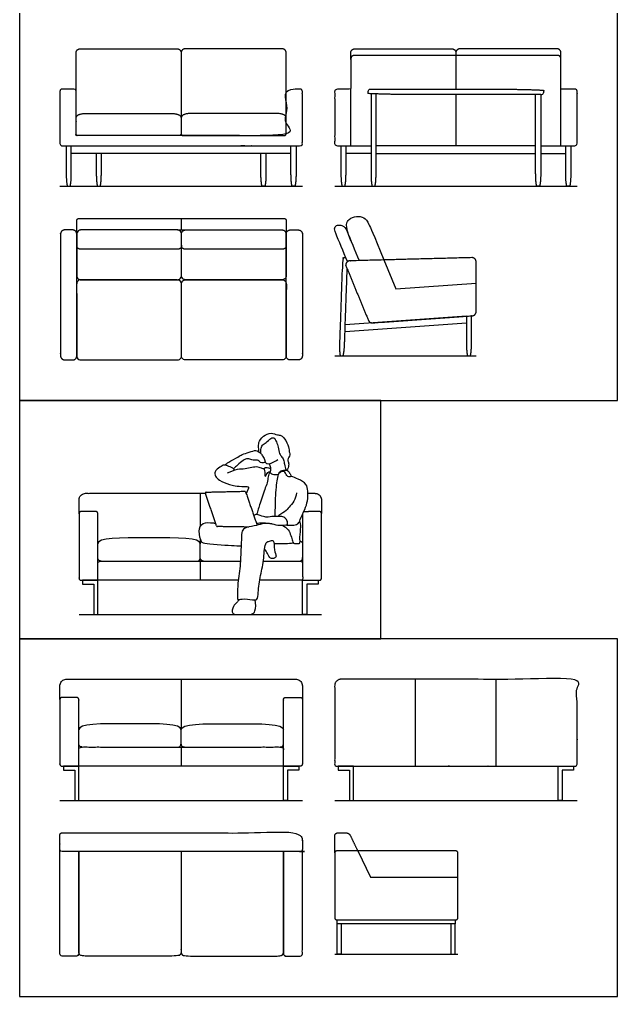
# Model space of a CAD drawing. Header units: metres. Extents: x 0 to 74.2, y -1.2 to 25.5.
# Drawn here: x 8.05 to 11.81, y 0 to 6.14 of the extents above; entities that cross this region are included whole.
import ezdxf

# ---------------------------------------------------------------- set-up
doc = ezdxf.new("R2010")
doc.units = ezdxf.units.M
doc.header["$MEASUREMENT"] = 0
for name, color, linetype, true_color in [('AG-DETAIL', 7, 'Continuous', 0x66ffff), ('AG-DETAIL-DIAGRAM', 7, 'Continuous', 0xccff66), ('AG-DIAGRAM', 7, 'Continuous', 0xfecc66), ('AG-FURNITURE', 7, 'Continuous', 0x66ccff), ('AG-PEOPLE', 7, 'Continuous', 0xfc6666), ('X-VPRT', 6, 'Continuous', 0xff00ff)]:
    doc.layers.add(name, color=color, linetype=linetype, true_color=true_color)

msp = doc.modelspace()

# ---------------------------------------------------------------- linework, layer by layer
at = {"layer": 'AG-DETAIL'}
for p, q in [((10.2576, 5.2992), (10.1003, 5.2992)), ((11.3244, 5.2992), (11.4816, 5.2992))]:
    msp.add_line(p, q, dxfattribs=at)
for points in [[(10.791, 5.9151), (10.791, 5.7025)], [(10.791, 5.6687), (10.791, 5.3469)], [(9.0659, 4.8176), (9.0659, 4.8897)], [(9.1839, 3.1623), (9.1839, 2.9528)], [(9.1839, 2.8792), (9.1839, 2.8454)], [(9.1839, 2.7363), (9.1839, 2.6159)], [(9.0638, 1.9939), (9.0638, 1.677)], [(10.537, 1.4475), (10.537, 1.9939)], [(11.045, 1.4475), (11.045, 1.9939)], [(9.0638, 1.5679), (9.0638, 1.4475)]]:
    msp.add_lwpolyline(points, dxfattribs=at)
for points in [[(10.1306, 5.3469), (10.1306, 5.5183), (10.1306, 5.7025)], [(11.4514, 5.3469), (11.4514, 5.5183), (11.4514, 5.7025)]]:
    msp.add_open_spline(points, degree=2, dxfattribs=at)
for points, knots in [([(10.0685, 5.3469), (10.0685, 5.2593), (10.0685, 5.1717), (10.0685, 5.121), (10.0752, 5.0929), (10.0844, 5.0929), (10.0936, 5.0929), (10.1003, 5.121), (10.1003, 5.1717), (10.1003, 5.2593), (10.1003, 5.3469)], [0, 0, 0, 0.574644, 0.574644, 0.86492, 0.86492, 0.925265, 0.925265, 1.215541, 1.215541, 1.790185, 1.790185, 1.790185]), ([(11.5134, 5.3469), (11.5134, 5.2593), (11.5134, 5.1717), (11.5134, 5.121), (11.5067, 5.0929), (11.4975, 5.0929), (11.4883, 5.0929), (11.4816, 5.121), (11.4816, 5.1717), (11.4816, 5.2593), (11.4816, 5.3469)], [0, 0, 0, 0.574644, 0.574644, 0.86492, 0.86492, 0.925265, 0.925265, 1.215541, 1.215541, 1.790185, 1.790185, 1.790185]), ([(8.5304, 5.2992), (8.5304, 5.2079), (8.5304, 5.1717), (8.5304, 5.121), (8.537, 5.0929), (8.5462, 5.0929), (8.5554, 5.0929), (8.5621, 5.121), (8.5621, 5.1717), (8.5621, 5.2079), (8.5621, 5.2992)], [0.336931, 0.336931, 0.336931, 0.574644, 0.574644, 0.86492, 0.86492, 0.925265, 0.925265, 1.215541, 1.215541, 1.453255, 1.453255, 1.453255]), ([(9.5972, 5.2992), (9.5972, 5.2079), (9.5972, 5.1717), (9.5972, 5.121), (9.5905, 5.0929), (9.5813, 5.0929), (9.5721, 5.0929), (9.5654, 5.121), (9.5654, 5.1717), (9.5654, 5.2079), (9.5654, 5.2992)], [0.336931, 0.336931, 0.336931, 0.574644, 0.574644, 0.86492, 0.86492, 0.925265, 0.925265, 1.215541, 1.215541, 1.453255, 1.453255, 1.453255])]:
    msp.add_open_spline(points, degree=2, knots=knots, dxfattribs=at)
at = {"layer": 'AG-DETAIL-DIAGRAM'}
for points in [[(10.3387, 4.6291), (10.4141, 4.4474), (10.918, 4.4833)], [(10.1741, 0.9144), (10.2536, 0.7493), (10.8037, 0.7493)]]:
    msp.add_lwpolyline(points, dxfattribs=at)
at = {"layer": 'AG-DIAGRAM'}
for points in [[(8.3018, 5.0929), (9.8258, 5.0929)], [(10.029, 5.0929), (11.553, 5.0929)], [(10.029, 4.0261), (10.918, 4.0261)], [(8.4219, 2.4003), (9.9459, 2.4003)], [(8.3018, 1.2319), (9.8258, 1.2319)], [(10.029, 1.2319), (11.553, 1.2319)], [(10.029, 0.2667), (10.8037, 0.2667)]]:
    msp.add_lwpolyline(points, dxfattribs=at)
at = {"layer": 'AG-FURNITURE'}
for p, q in [((10.8574, 4.2757), (10.0956, 4.2216)), ((10.8574, 4.2324), (10.0941, 4.1781)), ((9.4226, 2.6159), (8.5401, 2.6159)), ((9.8277, 2.6159), (9.5584, 2.6159)), ((9.7076, 1.4475), (8.4199, 1.4475))]:
    msp.add_line(p, q, dxfattribs=at)
for points in [[(9.7544, 5.2992), (8.7209, 5.2992), (8.3731, 5.2992)], [(10.2893, 5.2992), (10.81, 5.2992), (11.2926, 5.2992)], [(9.0405, 4.8176), (9.0913, 4.8176)], [(10.0694, 0.4569), (10.0694, 0.2667), (10.044, 0.2667), (10.044, 0.4569)], [(10.7603, 0.4569), (10.7603, 0.2667), (10.7857, 0.2667), (10.7857, 0.4569)]]:
    msp.add_lwpolyline(points, dxfattribs=at)
for points in [[(8.5401, 2.4003), (8.5401, 2.6159), (8.4433, 2.6159), (8.4433, 2.5905), (8.5147, 2.5905), (8.5147, 2.4003)], [(9.8277, 2.4003), (9.8277, 2.6159), (9.9245, 2.6159), (9.9245, 2.5905), (9.8531, 2.5905), (9.8531, 2.4003)], [(8.4199, 1.2319), (8.4199, 1.4475), (8.3232, 1.4475), (8.3232, 1.4221), (8.3945, 1.4221), (8.3945, 1.2319)], [(9.7076, 1.2319), (9.7076, 1.4475), (9.8043, 1.4475), (9.8043, 1.4221), (9.733, 1.4221), (9.733, 1.2319)], [(10.1471, 1.2319), (10.1471, 1.4475), (10.0504, 1.4475), (10.0504, 1.4221), (10.1217, 1.4221), (10.1217, 1.2319)], [(11.4348, 1.2319), (11.4348, 1.4475), (11.5315, 1.4475), (11.5315, 1.4221), (11.4602, 1.4221), (11.4602, 1.2319)], [(10.044, 0.4823), (10.7857, 0.4823), (10.7857, 0.4569), (10.044, 0.4569)]]:
    msp.add_lwpolyline(points, close=True, dxfattribs=at)
for points, weights, knots in [([(8.4034, 5.5183), (8.4034, 5.7247), (8.4034, 5.9311), (8.4034, 5.9565), (8.4288, 5.9565), (8.5748, 5.9565), (8.7209, 5.9565), (8.8669, 5.9565), (9.0384, 5.9565), (9.0638, 5.9565), (9.0638, 5.9311), (9.0638, 5.7247), (9.0638, 5.5183)], [1, 1, 1, 0.707106781187, 1, 1, 1, 1, 1, 0.707106781187, 1, 1, 1], [-14.827065, -14.827065, -14.827065, -13.472898, -13.472898, -13.341998, -13.341998, -12.383665, -12.383665, -11.425332, -11.425332, -11.294432, -11.294432, -9.940265, -9.940265, -9.940265]), ([(9.7242, 5.5183), (9.7242, 5.7247), (9.7242, 5.9311), (9.7242, 5.9565), (9.6988, 5.9565), (9.5527, 5.9565), (9.4067, 5.9565), (9.2606, 5.9565), (9.0892, 5.9565), (9.0638, 5.9565), (9.0638, 5.9311), (9.0638, 5.7247), (9.0638, 5.5183)], [1, 1, 1, 0.707106781187, 1, 1, 1, 1, 1, 0.707106781187, 1, 1, 1], [-14.827065, -14.827065, -14.827065, -13.472898, -13.472898, -13.341998, -13.341998, -12.383665, -12.383665, -11.425332, -11.425332, -11.294432, -11.294432, -9.940265, -9.940265, -9.940265]), ([(10.1306, 5.8897), (10.1306, 5.9094), (10.1306, 5.9311), (10.1306, 5.9565), (10.156, 5.9565), (10.302, 5.9565), (10.4481, 5.9565), (10.5941, 5.9565), (10.7656, 5.9565), (10.791, 5.9565), (10.791, 5.9311), (10.791, 5.9229), (10.791, 5.9151)], [1, 1, 1, 0.707106781187, 1, 1, 1, 1, 1, 0.707106781187, 1, 1, 1], [-2.375885, -2.375885, -2.375885, -2.234022, -2.234022, -2.103122, -2.103122, -1.144789, -1.144789, -0.186455, -0.186455, -0.055556, -0.055556, -0.00233, -0.00233, -0.00233]), ([(11.4514, 5.8897), (11.4514, 5.9094), (11.4514, 5.9311), (11.4514, 5.9565), (11.426, 5.9565), (11.2799, 5.9565), (11.1339, 5.9565), (10.9878, 5.9565), (10.8164, 5.9565), (10.791, 5.9565), (10.791, 5.9311), (10.791, 5.9229), (10.791, 5.9151)], [1, 1, 1, 0.707106781187, 1, 1, 1, 1, 1, 0.707106781187, 1, 1, 1], [-2.375885, -2.375885, -2.375885, -2.234022, -2.234022, -2.103122, -2.103122, -1.144789, -1.144789, -0.186455, -0.186455, -0.055556, -0.055556, -0.00233, -0.00233, -0.00233]), ([(11.4514, 5.7025), (11.4514, 5.8015), (11.4514, 5.8897), (11.4514, 5.9151), (11.426, 5.9151), (11.2799, 5.9151), (11.1339, 5.9151), (10.9878, 5.9151), (10.791, 5.9151), (10.5941, 5.9151), (10.4481, 5.9151), (10.302, 5.9151), (10.156, 5.9151), (10.1306, 5.9151), (10.1306, 5.8897), (10.1306, 5.7467), (10.1306, 5.7025), (10.0783, 5.7025), (10.0417, 5.7025), (10.029, 5.7025), (10.029, 5.6898), (10.029, 5.5247), (10.029, 5.3596), (10.029, 5.3469), (10.0417, 5.3469), (10.0809, 5.3469), (10.2576, 5.3469)], [1, 1, 1, 1, 1, 1, 1, 1, 1, 1, 1, 1, 1, 1, 1, 1, 1, 1, 1, 0.707106781186, 1, 1, 1, 0.707106781187, 1, 1, 1], [4.769757, 4.769757, 4.769757, 5.40361, 5.40361, 5.570277, 5.570277, 6.52861, 6.52861, 7.65361, 7.65361, 8.77861, 8.77861, 9.736943, 9.736943, 9.90361, 9.90361, 10.931407, 10.931407, 11.171924, 11.171924, 11.237374, 11.237374, 12.465797, 12.465797, 12.531246, 12.531246, 12.76446, 12.76446, 12.76446]), ([(8.7209, 5.4104), (8.8796, 5.4104), (9.7242, 5.4104), (9.7242, 5.5501), (9.7242, 5.6898), (9.7242, 5.7025), (9.7369, 5.7025), (9.775, 5.7025), (9.8131, 5.7025), (9.8258, 5.7025), (9.8258, 5.6898), (9.8258, 5.5247), (9.8258, 5.3596), (9.8258, 5.3469), (9.8131, 5.3469), (8.9241, 5.3469), (8.7209, 5.3469), (8.5177, 5.3469), (8.3145, 5.3469), (8.3018, 5.3469), (8.3018, 5.3596), (8.3018, 5.5247), (8.3018, 5.6898), (8.3018, 5.7025), (8.3145, 5.7025), (8.3526, 5.7025), (8.3907, 5.7025), (8.4034, 5.7025), (8.4034, 5.6898), (8.4034, 5.5501), (8.4034, 5.4104), (8.5621, 5.4104), (8.7209, 5.4104)], [1, 1, 1, 1, 1, 0.707106781186, 1, 1, 1, 0.707106781186, 1, 1, 1, 0.707106781187, 1, 1, 1, 1, 1, 0.707106781187, 1, 1, 1, 0.707106781186, 1, 1, 1, 0.707106781186, 1, 1, 1, 1, 1], [7.325344, 7.325344, 7.325344, 8.367011, 8.367011, 9.406445, 9.406445, 9.471895, 9.471895, 9.721895, 9.721895, 9.787345, 9.787345, 11.015767, 11.015767, 11.081217, 11.081217, 12.28906, 12.28906, 13.496904, 13.496904, 13.562353, 13.562353, 14.790776, 14.790776, 14.856226, 14.856226, 15.106226, 15.106226, 15.171676, 15.171676, 16.21111, 16.21111, 17.252777, 17.252777, 17.252777]), ([(11.3244, 5.3469), (11.501, 5.3469), (11.5403, 5.3469), (11.553, 5.3469), (11.553, 5.3596), (11.553, 5.5247), (11.553, 5.6898), (11.553, 5.7025), (11.5403, 5.7025), (11.5138, 5.7025), (11.4514, 5.7025)], [1, 1, 1, 0.707106781187, 1, 1, 1, 0.707106781186, 1, 1, 1], [3.003844, 3.003844, 3.003844, 3.237058, 3.237058, 3.302508, 3.302508, 4.530931, 4.530931, 4.596381, 4.596381, 4.769757, 4.769757, 4.769757]), ([(8.4161, 5.4104), (8.5685, 5.4104), (8.7209, 5.4104), (8.8733, 5.4104), (9.0511, 5.4104), (9.0638, 5.4104), (9.0638, 5.4231), (9.0638, 5.4707), (9.0638, 5.5183), (9.0638, 5.5501), (8.9977, 5.5501), (8.8466, 5.5501), (8.7209, 5.5501), (8.5951, 5.5501), (8.4694, 5.5501), (8.4034, 5.5501), (8.4034, 5.5183), (8.4034, 5.4707), (8.4034, 5.4231), (8.4034, 5.4104), (8.4161, 5.4104)], [1, 1, 1, 1, 1, 0.707106781185, 1, 1, 1, 1, 1, 1, 1, 1, 1, 1, 1, 1, 1, 0.707106781188, 1], [-3.277778, -3.277778, -3.277778, -2.277778, -2.277778, -1.277778, -1.277778, -1.212328, -1.212328, -0.899828, -0.899828, -0.578995, -0.578995, 0.246005, 0.246005, 1.071005, 1.071005, 1.391839, 1.391839, 1.704339, 1.704339, 1.769788, 1.769788, 1.769788]), ([(9.7115, 5.4104), (9.5591, 5.4104), (9.4067, 5.4104), (9.2543, 5.4104), (9.0765, 5.4104), (9.0638, 5.4104), (9.0638, 5.4231), (9.0638, 5.4707), (9.0638, 5.5183), (9.0638, 5.5501), (9.1298, 5.5501), (9.2809, 5.5501), (9.4067, 5.5501), (9.5324, 5.5501), (9.6581, 5.5501), (9.7242, 5.5501), (9.7242, 5.5183), (9.7242, 5.4707), (9.7242, 5.4231), (9.7242, 5.4104), (9.7115, 5.4104)], [1, 1, 1, 1, 1, 0.707106781185, 1, 1, 1, 1, 1, 1, 1, 1, 1, 1, 1, 1, 1, 0.707106781188, 1], [-3.277778, -3.277778, -3.277778, -2.277778, -2.277778, -1.277778, -1.277778, -1.212328, -1.212328, -0.899828, -0.899828, -0.578995, -0.578995, 0.246005, 0.246005, 1.071005, 1.071005, 1.391839, 1.391839, 1.704339, 1.704339, 1.769788, 1.769788, 1.769788]), ([(8.4076, 4.7922), (8.4076, 4.8112), (8.4076, 4.8303), (8.4076, 4.8536), (8.4076, 4.877), (8.4076, 4.8897), (8.4203, 4.8897), (8.5395, 4.8897), (8.7251, 4.8897), (9.0659, 4.8897)], [1, 1, 1, 1, 1, 0.707106781187, 1, 1, 1, 1], [0.677434, 0.677434, 0.677434, 0.802434, 0.802434, 0.955538, 0.955538, 1.020988, 1.020988, 2.194163, 3.710892, 3.710892, 3.710892]), ([(9.0659, 4.8897), (9.221, 4.8897), (9.4067, 4.8897), (9.5923, 4.8897), (9.7115, 4.8897), (9.7242, 4.8897), (9.7242, 4.877), (9.7242, 4.8536), (9.7242, 4.8303), (9.7242, 4.8112), (9.7242, 4.7922)], [1, 1, 1, 1, 1, 0.707106781187, 1, 1, 1, 1, 1], [3.710892, 3.710892, 3.710892, 5.227621, 5.227621, 6.400796, 6.400796, 6.466246, 6.466246, 6.61935, 6.61935, 6.74435, 6.74435, 6.74435]), ([(8.4076, 4.026), (8.4076, 4.0007), (8.3822, 4.0007), (8.3568, 4.0007), (8.3314, 4.0007), (8.306, 4.0007), (8.306, 4.026), (8.306, 4.4091), (8.306, 4.7922), (8.306, 4.8176), (8.3314, 4.8176), (8.3568, 4.8176), (8.3822, 4.8176), (8.4076, 4.8176), (8.4076, 4.7922), (8.4076, 4.4091), (8.4076, 4.026)], [1, 0.707106781187, 1, 1, 1, 0.707106781187, 1, 1, 1, 0.707106781187, 1, 1, 1, 0.707106781187, 1, 1, 1], [0, 0, 0, 0.130855, 0.130855, 0.297579, 0.297579, 0.428433, 0.428433, 2.942053, 2.942053, 3.072908, 3.072908, 3.239631, 3.239631, 3.370486, 3.370486, 5.884105, 5.884105, 5.884105]), ([(8.7251, 4.8176), (8.8499, 4.8176), (9.0405, 4.8176), (9.0659, 4.8176), (9.0659, 4.7922), (9.0659, 4.6611), (9.0659, 4.5299), (9.0659, 4.5045), (9.0405, 4.5045), (8.8499, 4.5045), (8.7251, 4.5045), (8.6003, 4.5045), (8.433, 4.5045), (8.4076, 4.5045), (8.4076, 4.5299), (8.4076, 4.6611), (8.4076, 4.7922), (8.4076, 4.8176), (8.433, 4.8176), (8.6003, 4.8176), (8.7251, 4.8176)], [1, 1, 1, 0.707106781186, 1, 1, 1, 0.707106781187, 1, 1, 1, 1, 1, 0.707106781187, 1, 1, 1, 0.707106781186, 1, 1, 1], [6.238862, 6.238862, 6.238862, 7.336451, 7.336451, 7.467351, 7.467351, 8.32777, 8.32777, 8.45867, 8.45867, 9.55626, 9.55626, 10.653849, 10.653849, 10.784749, 10.784749, 11.645168, 11.645168, 11.776068, 11.776068, 12.873657, 12.873657, 12.873657]), ([(9.4067, 4.8176), (9.2818, 4.8176), (9.0913, 4.8176), (9.0659, 4.8176), (9.0659, 4.7922), (9.0659, 4.6611), (9.0659, 4.5299), (9.0659, 4.5045), (9.0913, 4.5045), (9.2818, 4.5045), (9.4067, 4.5045), (9.5315, 4.5045), (9.6988, 4.5045), (9.7242, 4.5045), (9.7242, 4.5299), (9.7242, 4.6611), (9.7242, 4.7922), (9.7242, 4.8176), (9.6988, 4.8176), (9.5315, 4.8176), (9.4067, 4.8176)], [1, 1, 1, 0.707106781186, 1, 1, 1, 0.707106781187, 1, 1, 1, 1, 1, 0.707106781187, 1, 1, 1, 0.707106781186, 1, 1, 1], [6.238862, 6.238862, 6.238862, 7.336451, 7.336451, 7.467351, 7.467351, 8.32777, 8.32777, 8.45867, 8.45867, 9.55626, 9.55626, 10.653849, 10.653849, 10.784749, 10.784749, 11.645168, 11.645168, 11.776068, 11.776068, 12.873657, 12.873657, 12.873657]), ([(9.7242, 4.026), (9.7242, 4.0007), (9.7495, 4.0007), (9.775, 4.0007), (9.8004, 4.0007), (9.8258, 4.0007), (9.8258, 4.026), (9.8258, 4.4091), (9.8258, 4.7922), (9.8258, 4.8176), (9.8004, 4.8176), (9.775, 4.8176), (9.7495, 4.8176), (9.7242, 4.8176), (9.7242, 4.7922), (9.7242, 4.4091), (9.7242, 4.026)], [1, 0.707106781187, 1, 1, 1, 0.707106781187, 1, 1, 1, 0.707106781187, 1, 1, 1, 0.707106781187, 1, 1, 1], [0, 0, 0, 0.130855, 0.130855, 0.297579, 0.297579, 0.428433, 0.428433, 2.942053, 2.942053, 3.072908, 3.072908, 3.239631, 3.239631, 3.370486, 3.370486, 5.884105, 5.884105, 5.884105]), ([(10.0991, 4.6435), (10.0878, 4.6446), (10.0829, 4.6399), (10.0783, 4.6355), (10.078, 4.6288), (10.078, 4.6285), (10.0624, 4.1823), (10.0597, 4.1051), (10.058, 4.0544), (10.0637, 4.0261), (10.0729, 4.0261), (10.082, 4.0261), (10.0897, 4.0533), (10.0915, 4.104), (10.094, 4.1771), (10.1078, 4.572)], [0.962838884416, 0.919855413892, 1, 0.924501112084, 0.995353433813, 0.999998036382, 0.999998036382, 0.999998036382, 0.999998036382, 0.999998036382, 0.999998036382, 0.999998036382, 0.999998036382, 0.999998036382, 0.999998036382, 0.999998036382], [2.220584, 2.220584, 2.220584, 2.262974, 2.262974, 2.302908, 2.305364, 2.305364, 2.817121, 2.817121, 3.109999, 3.109999, 3.170885, 3.170885, 3.463762, 3.463762, 3.948073, 3.948073, 3.948073]), ([(10.8919, 4.6436), (10.9026, 4.6439), (10.9103, 4.6364), (10.918, 4.6289), (10.918, 4.6182), (10.918, 4.461), (10.918, 4.3037), (10.918, 4.2801), (10.8944, 4.2784), (10.5805, 4.2561), (10.2667, 4.2337), (10.2485, 4.2324), (10.2415, 4.2493), (10.1712, 4.4189), (10.101, 4.5884), (10.0959, 4.6007), (10.1032, 4.612), (10.1105, 4.6232), (10.1238, 4.6235), (10.5079, 4.6336), (10.8919, 4.6436)], [1, 0.921355105223, 1, 0.921355105223, 1, 1, 1, 0.731764114824, 1, 1, 1, 0.811222131437, 1, 1, 1, 0.884987637463, 1, 0.884987637463, 1, 1, 1], [0, 0, 0, 0.066541, 0.066541, 0.133081, 0.133081, 1.16498, 1.16498, 1.289962, 1.289962, 3.354302, 3.354302, 3.458395, 3.458395, 4.662441, 4.662441, 4.743162, 4.743162, 4.823884, 4.823884, 7.344653, 7.344653, 7.344653]), ([(8.7251, 4.5045), (8.8499, 4.5045), (9.0405, 4.5045), (9.0659, 4.5045), (9.0659, 4.4791), (9.0659, 4.1572), (9.0659, 4.0261), (9.0659, 4.0007), (9.0405, 4.0007), (8.8499, 4.0007), (8.7251, 4.0007), (8.6003, 4.0007), (8.433, 4.0007), (8.4076, 4.0007), (8.4076, 4.0261), (8.4076, 4.1572), (8.4076, 4.4791), (8.4076, 4.5045), (8.433, 4.5045), (8.6003, 4.5045), (8.7251, 4.5045)], [1, 1, 1, 0.707106781186, 1, 1, 1, 0.707106781187, 1, 1, 1, 1, 1, 0.707106781187, 1, 1, 1, 0.707106781186, 1, 1, 1], [6.238862, 6.238862, 6.238862, 7.336451, 7.336451, 7.467351, 7.467351, 8.32777, 8.32777, 8.45867, 8.45867, 9.55626, 9.55626, 10.653849, 10.653849, 10.784749, 10.784749, 11.645168, 11.645168, 11.776068, 11.776068, 12.873657, 12.873657, 12.873657]), ([(9.4067, 4.5045), (9.2818, 4.5045), (9.0913, 4.5045), (9.0659, 4.5045), (9.0659, 4.4791), (9.0659, 4.1572), (9.0659, 4.0261), (9.0659, 4.0007), (9.0913, 4.0007), (9.2818, 4.0007), (9.4067, 4.0007), (9.5315, 4.0007), (9.6988, 4.0007), (9.7242, 4.0007), (9.7242, 4.0261), (9.7242, 4.1572), (9.7242, 4.4791), (9.7242, 4.5045), (9.6988, 4.5045), (9.5315, 4.5045), (9.4067, 4.5045)], [1, 1, 1, 0.707106781186, 1, 1, 1, 0.707106781187, 1, 1, 1, 1, 1, 0.707106781187, 1, 1, 1, 0.707106781186, 1, 1, 1], [6.238862, 6.238862, 6.238862, 7.336451, 7.336451, 7.467351, 7.467351, 8.32777, 8.32777, 8.45867, 8.45867, 9.55626, 9.55626, 10.653849, 10.653849, 10.784749, 10.784749, 11.645168, 11.645168, 11.776068, 11.776068, 12.873657, 12.873657, 12.873657]), ([(8.4219, 3.0353), (8.4219, 3.0784), (8.4219, 3.1214), (8.4219, 3.1623), (8.4628, 3.1623), (8.6393, 3.1623), (8.8159, 3.1623), (9.0377, 3.1623), (9.2162, 3.1623)], [1, 1, 1, 0.707106781187, 1, 1, 1, 1, 1], [0, 0, 0, 0.282594, 0.282594, 0.493195, 0.493195, 1.651608, 1.651608, 1.936034, 1.936034, 1.936034]), ([(9.86, 3.1623), (9.8865, 3.1623), (9.905, 3.1623), (9.9459, 3.1623), (9.9459, 3.1214), (9.9459, 3.0784), (9.9459, 3.0353)], [1, 1, 1, 0.707106781187, 1, 1, 1], [2.6979047, 2.6979047, 2.6979047, 2.8196186, 2.8196186, 3.030219, 3.030219, 3.3128133, 3.3128133, 3.3128133]), ([(8.5401, 2.6159), (8.4873, 2.6159), (8.4346, 2.6159), (8.4219, 2.6159), (8.4219, 2.6286), (8.4219, 2.832), (8.4219, 3.0353), (8.4219, 3.048), (8.4346, 3.048), (8.481, 3.048), (8.5274, 3.048), (8.5401, 3.048), (8.5401, 3.0353), (8.5401, 2.8326), (8.5401, 2.6159)], [1, 1, 1, 0.707106781186, 1, 1, 1, 0.707106781187, 1, 1, 1, 0.707106781187, 1, 1, 1], [0, 0, 0, 0.346038, 0.346038, 0.411488, 0.411488, 1.745784, 1.745784, 1.811234, 1.811234, 2.115605, 2.115605, 2.181055, 2.181055, 3.555633, 3.555633, 3.555633]), ([(9.8277, 3.0325), (9.8277, 2.8311), (9.8277, 2.6159), (9.8805, 2.6159), (9.9332, 2.6159), (9.9459, 2.6159), (9.9459, 2.6286), (9.9459, 2.832), (9.9459, 3.0353), (9.9459, 3.048), (9.9332, 3.048), (9.8868, 3.048), (9.8337, 3.0461)], [1, 1, 1, 1, 1, 0.707106781186, 1, 1, 1, 0.707106781187, 1, 1, 0.864981891535], [2.190599, 2.190599, 2.190599, 3.564882, 3.564882, 3.913264, 3.913264, 3.979157, 3.979157, 5.322494, 5.322494, 5.388388, 5.388388, 5.694821, 5.694821, 5.694821]), ([(8.3018, 1.8669), (8.3018, 1.91), (8.3018, 1.953), (8.3018, 1.9939), (8.3426, 1.9939), (8.5192, 1.9939), (8.6957, 1.9939), (9.6069, 1.9939), (9.7849, 1.9939), (9.8258, 1.9939), (9.8258, 1.953), (9.8258, 1.91), (9.8258, 1.8669)], [1, 1, 1, 0.707106781187, 1, 1, 1, 1, 1, 0.707106781187, 1, 1, 1], [0, 0, 0, 0.282594, 0.282594, 0.493195, 0.493195, 1.651608, 1.651608, 2.819619, 2.819619, 3.030219, 3.030219, 3.312813, 3.312813, 3.312813]), ([(10.4258, 1.9939), (10.6024, 1.9939), (11.5121, 1.9939), (11.553, 1.9939), (11.553, 1.953), (11.553, 1.91), (11.553, 1.8669), (11.553, 1.6636), (11.553, 1.4602), (11.553, 1.4475), (11.5403, 1.4475), (11.4875, 1.4475), (11.4348, 1.4475), (10.5637, 1.4475), (10.4258, 1.4475), (10.2865, 1.4475), (10.1471, 1.4475), (10.0944, 1.4475), (10.0417, 1.4475), (10.029, 1.4475), (10.029, 1.4602), (10.029, 1.5874), (10.029, 1.7907), (10.029, 1.8669), (10.029, 1.8732), (10.029, 1.9163), (10.029, 1.953), (10.029, 1.9939), (10.0698, 1.9939), (10.2464, 1.9939), (10.4258, 1.9939)], [1, 1, 1, 0.707106781187, 1, 1, 1, 1, 1, 0.707106781186, 1, 1, 1, 1, 1, 1, 1, 1, 1, 0.707106781186, 1, 1, 1, 1, 1, 1, 1, 0.707106781187, 1, 1, 1], [-1.651608, -1.651608, -1.651608, -0.49201, -0.49201, -0.281194, -0.281194, 0.001689, 0.001689, 1.33735, 1.33735, 1.402867, 1.402867, 1.749259, 1.749259, 3.038992, 3.038992, 4.342407, 4.342407, 4.688799, 4.688799, 4.754315, 4.754315, 5.589465, 6.089976, 6.089976, 6.131686, 6.37286, 6.37286, 6.583676, 6.583676, 7.743273, 7.743273, 7.743273]), ([(8.4199, 1.4475), (8.3672, 1.4475), (8.3145, 1.4475), (8.3018, 1.4475), (8.3018, 1.4602), (8.3018, 1.6636), (8.3018, 1.8669), (8.3018, 1.8796), (8.3145, 1.8796), (8.3608, 1.8796), (8.4072, 1.8796), (8.4199, 1.8796), (8.4199, 1.8669), (8.4199, 1.6642), (8.4199, 1.4475)], [1, 1, 1, 0.707106781186, 1, 1, 1, 0.707106781187, 1, 1, 1, 0.707106781187, 1, 1, 1], [0, 0, 0, 0.346038, 0.346038, 0.411488, 0.411488, 1.745784, 1.745784, 1.811234, 1.811234, 2.115605, 2.115605, 2.181055, 2.181055, 3.555633, 3.555633, 3.555633]), ([(9.7076, 1.4475), (9.7603, 1.4475), (9.8131, 1.4475), (9.8258, 1.4475), (9.8258, 1.4602), (9.8258, 1.6636), (9.8258, 1.8669), (9.8258, 1.8796), (9.8131, 1.8796), (9.7667, 1.8796), (9.7203, 1.8796), (9.7076, 1.8796), (9.7076, 1.8669), (9.7076, 1.6642), (9.7076, 1.4475)], [1, 1, 1, 0.707106781186, 1, 1, 1, 0.707106781187, 1, 1, 1, 0.707106781187, 1, 1, 1], [0, 0, 0, 0.346038, 0.346038, 0.411488, 0.411488, 1.745784, 1.745784, 1.811234, 1.811234, 2.115605, 2.115605, 2.181055, 2.181055, 3.555633, 3.555633, 3.555633]), ([(8.3145, 1.0287), (8.3018, 1.0287), (8.3018, 1.016), (8.3018, 0.9696), (8.3018, 0.9232), (8.3018, 0.9105), (8.3145, 0.9105), (8.5124, 0.9105), (8.6986, 0.9105), (8.8849, 0.9105), (9.8131, 0.9105), (9.8258, 0.9105), (9.8258, 0.9232), (9.8258, 0.9696), (9.8258, 1.016), (9.8258, 1.0287), (9.8131, 1.0287), (8.8907, 1.0287), (8.6986, 1.0287), (8.5065, 1.0287), (8.3145, 1.0287)], [1, 0.707106781186, 1, 1, 1, 0.707106781187, 1, 1, 1, 1, 1, 0.707106781187, 1, 1, 1, 0.707106781186, 1, 1, 1, 1, 1], [-0.411488, -0.411488, -0.411488, -0.346038, -0.346038, -0.041667, -0.041667, 0.023783, 0.023783, 1.281842, 1.281842, 2.539901, 2.539901, 2.605351, 2.605351, 2.909722, 2.909722, 2.975172, 2.975172, 4.235589, 4.235589, 5.496005, 5.496005, 5.496005]), ([(8.4199, 0.9105), (8.4199, 0.4683), (8.4199, 0.2667), (8.4199, 0.254), (8.4072, 0.254), (8.3608, 0.254), (8.3145, 0.254), (8.3018, 0.254), (8.3018, 0.2667), (8.3018, 0.4649), (8.3018, 0.9232)], [1, 1, 1, 0.707106781187, 1, 1, 1, 0.707106781186, 1, 1, 1], [2.25727, 2.25727, 2.25727, 3.539089, 3.539089, 3.604539, 3.604539, 3.90891, 3.90891, 3.97436, 3.97436, 5.27501, 5.27501, 5.27501]), ([(9.7076, 0.9105), (9.7076, 0.4683), (9.7076, 0.2667), (9.7076, 0.254), (9.7203, 0.254), (9.7667, 0.254), (9.8131, 0.254), (9.8258, 0.254), (9.8258, 0.2667), (9.8258, 0.4649), (9.8258, 0.9232)], [1, 1, 1, 0.707106781187, 1, 1, 1, 0.707106781186, 1, 1, 1], [2.25727, 2.25727, 2.25727, 3.539089, 3.539089, 3.604539, 3.604539, 3.90891, 3.90891, 3.97436, 3.97436, 5.27501, 5.27501, 5.27501]), ([(9.0638, 0.9105), (9.0638, 0.5737), (9.0638, 0.2794), (9.0638, 0.254), (9.0384, 0.254), (8.6986, 0.254), (8.4453, 0.254), (8.4199, 0.254), (8.4199, 0.2794), (8.4199, 0.5737), (8.4199, 0.9105)], [1, 1, 1, 0.707106781187, 1, 1, 1, 0.707106781187, 1, 1, 1], [1.980208, 1.980208, 1.980208, 3.911186, 3.911186, 4.042086, 4.042086, 5.704177, 5.704177, 5.835077, 5.835077, 7.766055, 7.766055, 7.766055]), ([(9.0638, 0.9105), (9.0638, 0.5737), (9.0638, 0.2794), (9.0638, 0.254), (9.0892, 0.254), (9.4289, 0.254), (9.6822, 0.254), (9.7076, 0.254), (9.7076, 0.2794), (9.7076, 0.5737), (9.7076, 0.9105)], [1, 1, 1, 0.707106781187, 1, 1, 1, 0.707106781187, 1, 1, 1], [1.980208, 1.980208, 1.980208, 3.911186, 3.911186, 4.042086, 4.042086, 5.704177, 5.704177, 5.835077, 5.835077, 7.766055, 7.766055, 7.766055])]:
    msp.add_rational_spline(points, weights, degree=2, knots=knots, dxfattribs=at)
for points, degree, knots in [([(10.791, 5.6687), (10.6946, 5.6687), (10.5497, 5.6687), (10.3521, 5.6687), (10.2385, 5.675), (10.2385, 5.6856), (10.2449, 5.7025), (10.3521, 5.7025), (10.5497, 5.7025), (10.6946, 5.7025), (10.791, 5.7025)], 2, [-3.721247, -3.721247, -3.721247, -3.164099, -3.164099, -2.372065, -2.372065, -2.270188, -2.270188, -1.510879, -1.510879, -0.953731, -0.953731, -0.953731]), ([(10.2576, 5.6687), (10.2576, 5.2593), (10.2576, 5.1717), (10.2576, 5.121), (10.2642, 5.0929), (10.2734, 5.0929), (10.2826, 5.0929), (10.2893, 5.121), (10.2893, 5.1717), (10.2893, 5.2593), (10.2893, 5.6687)], 2, [0, 0, 0, 0.574644, 0.574644, 0.86492, 0.86492, 0.925265, 0.925265, 1.215541, 1.215541, 1.790185, 1.790185, 1.790185]), ([(10.791, 5.7025), (10.8873, 5.7025), (11.0323, 5.7025), (11.2298, 5.7025), (11.3434, 5.6961), (11.3434, 5.6856), (11.3371, 5.6687), (11.2298, 5.6687), (11.0323, 5.6687), (10.8873, 5.6687), (10.791, 5.6687)], 2, [-6.488762, -6.488762, -6.488762, -5.931615, -5.931615, -5.13958, -5.13958, -5.037703, -5.037703, -4.278394, -4.278394, -3.721247, -3.721247, -3.721247]), ([(11.3244, 5.6687), (11.3244, 5.2593), (11.3244, 5.1717), (11.3244, 5.121), (11.3177, 5.0929), (11.3085, 5.0929), (11.2993, 5.0929), (11.2926, 5.121), (11.2926, 5.1717), (11.2926, 5.2593), (11.2926, 5.6687)], 2, [0, 0, 0, 0.574644, 0.574644, 0.86492, 0.86492, 0.925265, 0.925265, 1.215541, 1.215541, 1.790185, 1.790185, 1.790185]), ([(8.3413, 5.3469), (8.3413, 5.2593), (8.3413, 5.1717), (8.3413, 5.121), (8.348, 5.0929), (8.3572, 5.0929), (8.3664, 5.0929), (8.3731, 5.121), (8.3731, 5.1717), (8.3731, 5.2593), (8.3731, 5.3469)], 2, [0, 0, 0, 0.574644, 0.574644, 0.86492, 0.86492, 0.925265, 0.925265, 1.215541, 1.215541, 1.790185, 1.790185, 1.790185]), ([(9.7862, 5.3469), (9.7862, 5.2593), (9.7862, 5.1717), (9.7862, 5.121), (9.7795, 5.0929), (9.7703, 5.0929), (9.7611, 5.0929), (9.7544, 5.121), (9.7544, 5.1717), (9.7544, 5.2593), (9.7544, 5.3469)], 2, [0, 0, 0, 0.574644, 0.574644, 0.86492, 0.86492, 0.925265, 0.925265, 1.215541, 1.215541, 1.790185, 1.790185, 1.790185]), ([(11.2926, 5.3469), (11.0972, 5.3469), (10.81, 5.3469), (10.4941, 5.3469), (10.2893, 5.3469)], 2, [-2.9304473, -2.9304473, -2.9304473, -2.6665334, -2.6665334, -2.3762773, -2.3762773, -2.3762773]), ([(10.1094, 4.6186), (10.0826, 4.6833), (10.0558, 4.7481), (10.0353, 4.7976), (10.0344, 4.7997), (10.0226, 4.8282), (10.0387, 4.8483), (10.0657, 4.8483), (10.0807, 4.8446), (10.0973, 4.8319), (10.1049, 4.8136), (10.1287, 4.756), (10.1558, 4.6905), (10.1829, 4.6251)], 3, [0.227335, 0.227335, 0.227335, 0.227335, 0.689985, 0.689985, 0.689985, 0.77389, 0.857794, 0.941699, 1.025604, 1.109509, 1.109509, 1.109509, 1.577153, 1.577153, 1.577153, 1.577153]), ([(9.0405, 4.6969), (8.8828, 4.6969), (8.7251, 4.6969), (8.579, 4.6969), (8.433, 4.6969)], 2, [0, 0, 0, 0.927464, 0.927464, 1.849451, 1.849451, 1.849451]), ([(9.6988, 4.6969), (9.5411, 4.6969), (9.3834, 4.6969), (9.2373, 4.6969), (9.0913, 4.6969)], 2, [0, 0, 0, 0.927464, 0.927464, 1.849451, 1.849451, 1.849451]), ([(10.8574, 4.2757), (10.8574, 4.1903), (10.8574, 4.1049), (10.8574, 4.0542), (10.8641, 4.0261), (10.8733, 4.0261), (10.8825, 4.0261), (10.8892, 4.0542), (10.8892, 4.1049), (10.8892, 4.1915), (10.8892, 4.278)], 2, [0.014129, 0.014129, 0.014129, 0.574644, 0.574644, 0.86492, 0.86492, 0.925265, 0.925265, 1.215541, 1.215541, 1.783466, 1.783466, 1.783466]), ([(9.1628, 2.7363), (9.1769, 2.7363), (9.1839, 2.7441), (9.1839, 2.7598), (9.1839, 2.7884), (9.1839, 2.8169), (9.1839, 2.8454), (9.1839, 2.8829), (9.0522, 2.8829), (8.862, 2.8829), (8.6718, 2.8829), (8.5401, 2.8829), (8.5401, 2.8454)], 3, [0, 0, 0, 0, 0.146524, 0.146524, 0.146524, 0.427256, 0.427256, 0.427256, 1.39761, 1.39761, 1.39761, 2.367964, 2.367964, 2.367964, 2.367964]), ([(9.205, 2.7363), (9.1909, 2.7363), (9.1839, 2.7441), (9.1839, 2.7598), (9.1839, 2.7884), (9.1839, 2.8169), (9.1839, 2.8454), (9.1839, 2.8507), (9.1866, 2.8553), (9.1917, 2.8593)], 3, [0, 0, 0, 0, 0.1465237, 0.1465237, 0.1465237, 0.4272557, 0.4272557, 0.4272557, 0.5654004, 0.5654004, 0.5654004, 0.5654004]), ([(8.5401, 2.7193), (8.5401, 2.7363), (8.5612, 2.7363), (8.8725, 2.7363), (9.1839, 2.7363), (9.3093, 2.7363), (9.437, 2.7363)], 2, [-0.95551, -0.95551, -0.95551, -0.845206, -0.845206, 0, 0, 0.348204, 0.348204, 0.348204]), ([(9.5804, 2.7363), (9.6926, 2.7363), (9.8067, 2.7363), (9.8277, 2.7363), (9.8277, 2.7193)], 2, [0.5425077, 0.5425077, 0.5425077, 0.8452065, 0.8452065, 0.9555097, 0.9555097, 0.9555097]), ([(9.0427, 1.5679), (9.0567, 1.5679), (9.0638, 1.5757), (9.0638, 1.5914), (9.0638, 1.62), (9.0638, 1.6485), (9.0638, 1.677), (9.0638, 1.7145), (8.9321, 1.7145), (8.7418, 1.7145), (8.5516, 1.7145), (8.4199, 1.7145), (8.4199, 1.677)], 3, [0, 0, 0, 0, 0.146524, 0.146524, 0.146524, 0.427256, 0.427256, 0.427256, 1.39761, 1.39761, 1.39761, 2.367964, 2.367964, 2.367964, 2.367964]), ([(9.0848, 1.5679), (9.0708, 1.5679), (9.0638, 1.5757), (9.0638, 1.5914), (9.0638, 1.62), (9.0638, 1.6485), (9.0638, 1.677), (9.0638, 1.7145), (9.1954, 1.7145), (9.3857, 1.7145), (9.5759, 1.7145), (9.7076, 1.7145), (9.7076, 1.677)], 3, [0, 0, 0, 0, 0.146524, 0.146524, 0.146524, 0.427256, 0.427256, 0.427256, 1.39761, 1.39761, 1.39761, 2.367964, 2.367964, 2.367964, 2.367964]), ([(8.4199, 1.5509), (8.4199, 1.5679), (8.441, 1.5679), (8.7524, 1.5679), (9.0638, 1.5679), (9.3681, 1.5679), (9.6865, 1.5679), (9.7076, 1.5679), (9.7076, 1.5509)], 2, [-0.95551, -0.95551, -0.95551, -0.845206, -0.845206, 0, 0, 0.845206, 0.845206, 0.95551, 0.95551, 0.95551])]:
    msp.add_open_spline(points, degree=degree, knots=knots, dxfattribs=at)
for points, degree in [([(10.1316, 4.7489), (10.0898, 4.85), (10.1192, 4.891), (10.1641, 4.9052), (10.2162, 4.9001), (10.2426, 4.8605), (10.2678, 4.8005), (10.3387, 4.6291)], 3), ([(8.433, 4.6969), (8.4076, 4.6969), (8.4076, 4.7223)], 2), ([(9.0659, 4.7223), (9.0659, 4.6969), (9.0405, 4.6969)], 2), ([(9.0913, 4.6969), (9.0659, 4.6969), (9.0659, 4.7223)], 2), ([(9.7242, 4.7223), (9.7242, 4.6969), (9.6988, 4.6969)], 2), ([(9.8111, 2.8644), (9.822, 2.8595), (9.8277, 2.8533), (9.8277, 2.8454)], 3), ([(8.5612, 2.7363), (8.5401, 2.7363), (8.5401, 2.7598)], 2), ([(9.8067, 2.7363), (9.8277, 2.7363), (9.8277, 2.7598)], 2), ([(8.441, 1.5679), (8.4199, 1.5679), (8.4199, 1.5914)], 2), ([(9.6865, 1.5679), (9.7076, 1.5679), (9.7076, 1.5914)], 2), ([(10.029, 0.9019), (10.029, 0.9548), (10.029, 1.0076)], 2), ([(10.05, 1.0287), (10.0726, 1.0287), (10.0951, 1.0287)], 2), ([(10.0951, 1.0287), (10.1184, 1.0287), (10.1273, 1.0117)], 2), ([(10.1273, 1.0117), (10.1507, 0.9631), (10.1741, 0.9144)], 2), ([(10.029, 0.9019), (10.029, 0.6984), (10.029, 0.4948)], 2), ([(10.7912, 0.9144), (10.4163, 0.9144), (10.0414, 0.9144)], 2), ([(10.8037, 0.4948), (10.8037, 0.6984), (10.8037, 0.9019)], 2), ([(10.0414, 0.4823), (10.4163, 0.4823), (10.7912, 0.4823)], 2)]:
    msp.add_open_spline(points, degree=degree, dxfattribs=at)
for points, weights in [([(10.029, 1.0076), (10.029, 1.0287), (10.05, 1.0287)], [1, 0.707106781187, 1]), ([(10.0414, 0.9144), (10.029, 0.9144), (10.029, 0.9019)], [1, 0.707106781186, 1]), ([(10.8037, 0.9019), (10.8037, 0.9144), (10.7912, 0.9144)], [1, 0.707106781187, 1]), ([(10.029, 0.4948), (10.029, 0.4823), (10.0414, 0.4823)], [1, 0.707106781187, 1]), ([(10.7912, 0.4823), (10.8037, 0.4823), (10.8037, 0.4948)], [1, 0.707106781186, 1])]:
    msp.add_rational_spline(points, weights, degree=2, dxfattribs=at)
at = {"layer": 'AG-PEOPLE'}
for centre, start, end in [((9.2217, 3.164), 91.34791, 199.08688), ((9.4636, 3.1696), 19.08688, 91.34791), ((9.2926, 2.9591), 199.08688, 269.12426)]:
    msp.add_arc(centre, 0.0058, start, end, dxfattribs=at)
for points, knots in [([(9.5536, 3.4214), (9.5519, 3.4309), (9.5509, 3.4504), (9.5491, 3.4826), (9.578, 3.5247), (9.6294, 3.5473), (9.6678, 3.5278), (9.693, 3.5302), (9.7245, 3.4943), (9.7428, 3.4447), (9.7431, 3.4192), (9.75, 3.4033), (9.7394, 3.3896), (9.7319, 3.3723), (9.7403, 3.3519), (9.741, 3.3375), (9.7342, 3.3161), (9.7278, 3.3074)], [0, 0, 0, 0, 0.307259, 0.625271, 1.024723, 1.441036, 1.800576, 2.073742, 2.455266, 2.876685, 3.162853, 3.384743, 3.611698, 3.856725, 4.115298, 4.335479, 4.661296, 4.661296, 4.661296, 4.661296]), ([(9.5651, 3.4131), (9.564, 3.4215), (9.5645, 3.438), (9.5714, 3.4689), (9.6001, 3.4779), (9.6248, 3.5099), (9.6505, 3.5153), (9.6627, 3.4832), (9.6765, 3.4548), (9.6804, 3.4106), (9.6938, 3.3961), (9.71, 3.3725), (9.7121, 3.3443), (9.7185, 3.3207), (9.7215, 3.3088)], [0, 0, 0, 0, 0.288722, 0.592729, 0.896829, 1.259153, 1.512825, 1.82108, 2.159018, 2.529592, 2.782436, 3.079013, 3.384109, 3.731726, 3.731726, 3.731726, 3.731726]), ([(9.3392, 3.34), (9.347, 3.3464), (9.3614, 3.3592), (9.4227, 3.3896), (9.4463, 3.4083), (9.491, 3.4187), (9.5328, 3.436), (9.5481, 3.424), (9.5672, 3.4143), (9.5776, 3.3933), (9.591, 3.3699), (9.5923, 3.3577), (9.5789, 3.3532), (9.5616, 3.354), (9.5446, 3.3759), (9.5158, 3.3663), (9.4891, 3.3802), (9.4731, 3.3794), (9.4522, 3.3701), (9.4182, 3.3388), (9.4019, 3.3245), (9.3937, 3.3168)], [0, 0, 0, 0, 0.314827, 0.780192, 1.101535, 1.489114, 1.863885, 2.099445, 2.356383, 2.636362, 2.935559, 3.112775, 3.308626, 3.542281, 3.821958, 4.121561, 4.428596, 4.648717, 4.91728, 5.305251, 5.638481, 5.638481, 5.638481, 5.638481]), ([(9.397, 3.3063), (9.3965, 3.3098), (9.3969, 3.3196), (9.3618, 3.3313), (9.3347, 3.3453), (9.3078, 3.326), (9.2701, 3.3019), (9.2781, 3.2677), (9.3049, 3.2403), (9.3712, 3.2165), (9.4083, 3.2056), (9.4838, 3.205), (9.4898, 3.2021), (9.4831, 3.1833), (9.4768, 3.1696), (9.472, 3.163)], [-3.111532, -3.111532, -3.111532, -3.111532, -2.924246, -2.588673, -2.278806, -1.960623, -1.590994, -1.295175, -0.957195, -0.478895, 0, 0, 0.150039, 0.386869, 0.670959, 0.670959, 0.670959, 0.670959]), ([(9.5868, 3.3155), (9.5824, 3.3164), (9.5732, 3.3179), (9.5462, 3.3311), (9.5072, 3.3248), (9.4661, 3.3143), (9.4157, 3.3147), (9.3734, 3.2988), (9.3535, 3.2885)], [0, 0, 0, 0, 0.209406, 0.513916, 0.871491, 1.244127, 1.648649, 2.118597, 2.118597, 2.118597, 2.118597]), ([(9.6171, 3.3492), (9.6207, 3.3416), (9.626, 3.3254), (9.627, 3.3079), (9.6208, 3.2919), (9.6099, 3.2757), (9.6094, 3.2365), (9.5916, 3.1958), (9.5599, 3.1004), (9.5454, 3.0523), (9.5385, 3.0286)], [0, 0, 0, 0, 0.287886, 0.580216, 0.580216, 0.881658, 1.226829, 1.611434, 2.18801, 2.667067, 2.667067, 2.667067, 2.667067]), ([(9.6261, 3.3159), (9.6228, 3.3171), (9.6039, 3.3249), (9.5826, 3.3218), (9.59, 3.3087), (9.5896, 3.2495), (9.6051, 3.2965), (9.6175, 3.2981), (9.6225, 3.2966)], [0.10911, 0.10911, 0.10911, 0.10911, 0.208453, 0.530535, 0.778013, 1.112857, 1.444313, 1.638493, 1.638493, 1.638493, 1.638493]), ([(9.5902, 3.359), (9.5945, 3.3547), (9.6051, 3.3448), (9.6394, 3.3546), (9.6611, 3.3667), (9.6709, 3.3751)], [0, 0, 0, 0, 0.2440687, 0.571071, 0.9281195, 0.9281195, 0.9281195, 0.9281195]), ([(9.6217, 3.2948), (9.6257, 3.2904), (9.6395, 3.2763), (9.667, 3.2803), (9.6772, 3.2837)], [0, 0, 0, 0, 0.2103768, 0.5809276, 0.5809276, 0.5809276, 0.5809276]), ([(9.6539, 3.0177), (9.6546, 3.0354), (9.6565, 3.0719), (9.6587, 3.198), (9.6746, 3.2866), (9.6904, 3.3062), (9.7221, 3.3106), (9.7347, 3.3047), (9.7501, 3.284), (9.7557, 3.2733), (9.7531, 3.2652), (9.7405, 3.2637), (9.7274, 3.2727), (9.7119, 3.309), (9.6869, 3.2943), (9.6787, 3.2875)], [0.002573, 0.002573, 0.002573, 0.002573, 0.420296, 1.072307, 1.611212, 1.87877, 2.186135, 2.397819, 2.681105, 2.930704, 2.930704, 3.165956, 3.390933, 3.713319, 4.036402, 4.036402, 4.036402, 4.036402]), ([(9.7216, 2.9633), (9.7256, 2.9627), (9.7339, 2.9613), (9.7739, 2.961), (9.8031, 2.9709), (9.8126, 2.9995), (9.8418, 3.0631), (9.8612, 3.113), (9.8602, 3.1761), (9.8552, 3.222), (9.7993, 3.2525), (9.7702, 3.2645), (9.7543, 3.2689)], [0, 0, 0, 0, 0.201418, 0.561114, 0.867565, 1.169139, 1.646566, 2.076156, 2.524271, 2.899269, 3.336269, 3.73899, 3.73899, 3.73899, 3.73899]), ([(9.7893, 3.165), (9.787, 3.1469), (9.7769, 3.1108), (9.7411, 3.0764), (9.7204, 3.0457), (9.6775, 3.0253), (9.6708, 3.017)], [0, 0, 0, 0, 0.43421, 0.837521, 1.207838, 1.615227, 1.615227, 1.615227, 1.615227]), ([(9.537, 2.9752), (9.5525, 2.9761), (9.57, 2.9774), (9.624, 2.9751), (9.6689, 2.9607), (9.72, 2.9617), (9.7345, 2.967), (9.7325, 2.9947), (9.7109, 3.0134), (9.7019, 3.0152), (9.6885, 3.0163), (9.6695, 3.0168), (9.6544, 3.0188), (9.6099, 3.0122), (9.5827, 3.0134), (9.5406, 3.0329), (9.5257, 3.0264), (9.5202, 3.0237)], [0, 0, 0, 0, 0.29233, 0.704712, 1.115636, 1.516666, 1.714286, 1.991579, 2.291838, 2.499479, 2.499479, 2.798351, 3.03051, 3.403367, 3.718704, 4.101948, 4.327766, 4.327766, 4.327766, 4.327766]), ([(9.4407, 2.8297), (9.4203, 2.8304), (9.3869, 2.8316), (9.2111, 2.844), (9.1903, 2.8534), (9.169, 2.9252), (9.1947, 2.9834), (9.2612, 2.9765), (9.2744, 2.9752), (9.2813, 2.9739)], [0, 0, 0, 0, 0.448133, 1.190874, 1.460175, 1.931925, 2.357172, 2.792523, 3.05513, 3.05513, 3.05513, 3.05513]), ([(9.6354, 2.9705), (9.6149, 2.9729), (9.5718, 2.9731), (9.5262, 2.9555), (9.4589, 2.9475), (9.4419, 2.9162), (9.4434, 2.8517), (9.4367, 2.7905), (9.4397, 2.7213), (9.4175, 2.5995), (9.4192, 2.5323), (9.4151, 2.4872), (9.4512, 2.5034), (9.5096, 2.4917), (9.5474, 2.491), (9.5471, 2.5459), (9.5636, 2.6539), (9.5852, 2.7435), (9.5888, 2.8572), (9.6186, 2.8604), (9.6523, 2.8737), (9.6451, 2.8044), (9.6658, 2.7678), (9.6518, 2.7522), (9.6218, 2.7498), (9.6089, 2.7832), (9.5948, 2.8031), (9.5885, 2.813)], [0, 0, 0, 0, 0.451081, 0.863171, 1.316761, 1.632888, 2.084135, 2.537033, 3.083902, 3.725003, 4.209598, 4.52691, 4.826894, 5.283409, 5.591823, 5.970043, 6.573013, 7.216689, 7.788577, 8.065831, 8.339449, 8.771405, 9.139436, 9.364961, 9.646805, 9.98234, 10.290124, 10.290124, 10.290124, 10.290124]), ([(9.6976, 2.9618), (9.7127, 2.9557), (9.7416, 2.9356), (9.752, 2.8971), (9.766, 2.8643), (9.7668, 2.8453), (9.8007, 2.8469), (9.8137, 2.8453), (9.8073, 2.8899), (9.8199, 2.9505), (9.8129, 2.9771), (9.8097, 2.9899)], [0, 0, 0, 0, 0.400901, 0.763143, 1.103816, 1.32288, 1.637579, 1.808731, 2.159674, 2.621836, 2.982904, 2.982904, 2.982904, 2.982904]), ([(9.6477, 2.8484), (9.6573, 2.8477), (9.6765, 2.8462), (9.7385, 2.8474), (9.7692, 2.8508)], [0, 0, 0, 0, 0.3077369, 0.8592981, 0.8592981, 0.8592981, 0.8592981]), ([(9.4258, 2.4942), (9.4223, 2.4882), (9.4156, 2.4747), (9.3879, 2.456), (9.3798, 2.4001), (9.424, 2.403), (9.5094, 2.3968), (9.5335, 2.4216), (9.5341, 2.4701), (9.5289, 2.4922)], [0, 0, 0, 0, 0.262163, 0.593477, 0.967188, 1.303948, 1.796794, 2.100618, 2.573629, 2.573629, 2.573629, 2.573629])]:
    msp.add_open_spline(points, degree=3, knots=knots, dxfattribs=at)
for points in [[(9.2871, 2.9572), (9.2517, 3.0596), (9.2162, 3.1621)], [(9.2216, 3.1698), (9.3425, 3.1726), (9.4634, 3.1755)], [(9.4691, 3.1715), (9.5053, 3.0668), (9.5415, 2.9621)], [(9.4886, 2.9503), (9.3906, 2.9518), (9.2925, 2.9533)]]:
    msp.add_open_spline(points, degree=2, dxfattribs=at)
at = {"layer": 'X-VPRT'}
for points in [[(8.0478, 6.2105), (8.0478, 3.7467), (11.807, 3.7467), (11.807, 6.2105)], [(8.0478, 3.7467), (8.0478, 2.2479), (10.3201, 2.2479), (10.3201, 3.7467)], [(8.0478, 2.2479), (8.0478, 0), (11.807, 0), (11.807, 2.2479)]]:
    msp.add_lwpolyline(points, close=True, dxfattribs=at)

doc.saveas('drawing.dxf')
